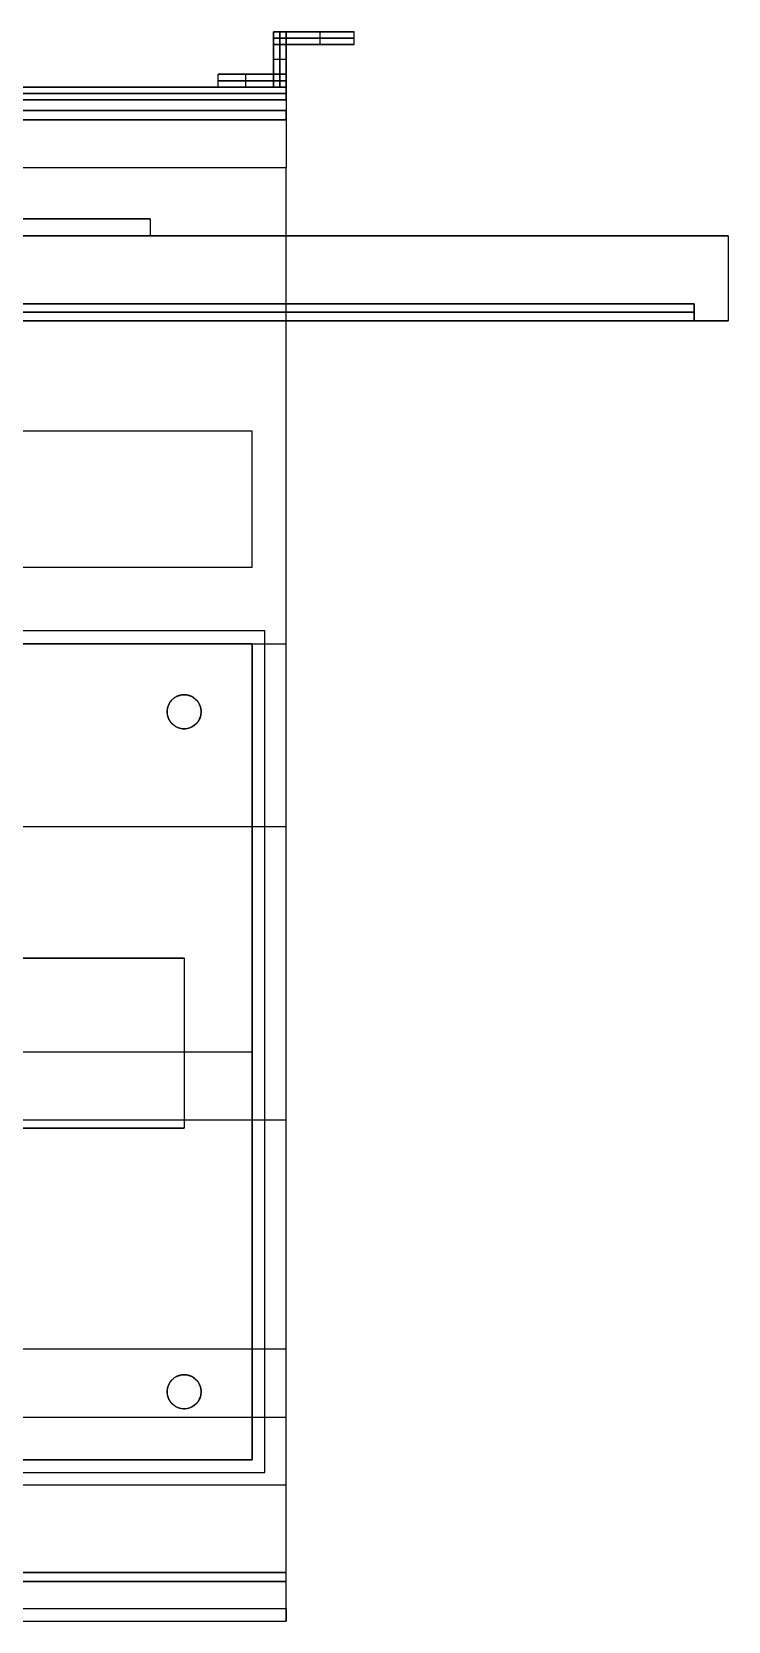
# Model space of a CAD drawing. Header units: inches. Extents: x -13 to 13, y -9.4 to 14.
# Drawn here: x 2.76 to 13, y -9.38 to 14 of the extents above; entities that cross this region are included whole.
import ezdxf

# ---------------------------------------------------------------- set-up
doc = ezdxf.new("R2010")
doc.units = ezdxf.units.IN
doc.header["$MEASUREMENT"] = 0
for name, color, linetype, true_color in [('bushings', 7, 'Continuous', 0x000000), ('display 26 x 19 x 2.5', 7, 'Continuous', 0x000000), ('display 26 x 19 x 2.5$screen', 7, 'Continuous', 0x000000), ('frame$solid', 7, 'Continuous', 0x000000), ('kinect', 7, 'Continuous', 0x000000), ('mounts$display', 7, 'Continuous', 0x000000), ('nubs', 7, 'Continuous', 0x000000), ('projector', 7, 'Continuous', 0x000000), ('tray$tray 12 x 12$solid', 7, 'Continuous', 0x000000)]:
    doc.layers.add(name, color=color, linetype=linetype, true_color=true_color)

msp = doc.modelspace()

# ---------------------------------------------------------------- linework, layer by layer
at = {"layer": 'bushings'}
for p, q in [((6.5, 13.906, 79), (6.312, 13.906, 79)), ((6.312, 13.906, 81), (6.5, 13.906, 81)), ((6.5, 13.906, 21), (6.312, 13.906, 21)), ((6.312, 13.906, 23), (6.5, 13.906, 23)), ((6.312, 13.906, 27), (6.5, 13.906, 27)), ((6.5, 13.906, 25), (6.312, 13.906, 25)), ((6.406, 14, 79), (6.406, 13.812, 79)), ((6.406, 13.812, 81), (6.406, 14, 81)), ((6.406, 14, 21), (6.406, 13.812, 21)), ((6.406, 13.812, 23), (6.406, 14, 23)), ((6.406, 14, 25), (6.406, 13.812, 25)), ((6.406, 13.812, 27), (6.406, 14, 27)), ((6.406, 13.187, 79), (6.406, 13.375, 79)), ((6.406, 13.375, 81), (6.406, 13.187, 81)), ((6.406, 13.187, 21), (6.406, 13.375, 21)), ((6.406, 13.375, 23), (6.406, 13.187, 23)), ((6.406, 13.187, 25), (6.406, 13.375, 25)), ((6.406, 13.375, 27), (6.406, 13.187, 27)), ((6.312, 13.281, 79), (6.5, 13.281, 79)), ((6.5, 13.281, 81), (6.312, 13.281, 81)), ((6.312, 13.281, 21), (6.5, 13.281, 21)), ((6.5, 13.281, 23), (6.312, 13.281, 23)), ((6.312, 13.281, 25), (6.5, 13.281, 25)), ((6.5, 13.281, 27), (6.312, 13.281, 27))]:
    msp.add_line(p, q, dxfattribs=at)
for points in [[(6.312, 14, 79), (6.406, 14, 79), (6.5, 14, 79)], [(6.5, 14, 81), (6.406, 14, 81), (6.312, 14, 81)], [(6.312, 14, 81), (6.312, 14, 80), (6.312, 14, 79)], [(6.312, 13.812, 79), (6.312, 13.906, 79), (6.312, 14, 79)], [(6.312, 14, 81), (6.312, 13.906, 81), (6.312, 13.812, 81)], [(6.312, 14, 80), (6.906, 14, 80), (7.5, 14, 80)], [(6.312, 13.375, 80), (6.312, 13.688, 80), (6.312, 14, 80)], [(6.312, 14, 21), (6.406, 14, 21), (6.5, 14, 21)], [(6.5, 14, 23), (6.406, 14, 23), (6.312, 14, 23)], [(6.312, 14, 23), (6.312, 14, 22), (6.312, 14, 21)], [(6.312, 13.812, 21), (6.312, 13.906, 21), (6.312, 14, 21)], [(6.312, 14, 23), (6.312, 13.906, 23), (6.312, 13.812, 23)], [(6.312, 14, 22), (6.906, 14, 22), (7.5, 14, 22)], [(6.312, 13.375, 22), (6.312, 13.688, 22), (6.312, 14, 22)], [(6.312, 14, 27), (6.312, 14, 26), (6.312, 14, 25)], [(6.312, 13.812, 25), (6.312, 13.906, 25), (6.312, 14, 25)], [(6.312, 14, 27), (6.312, 13.906, 27), (6.312, 13.812, 27)], [(6.312, 14, 26), (6.906, 14, 26), (7.5, 14, 26)], [(6.312, 13.375, 26), (6.312, 13.688, 26), (6.312, 14, 26)], [(6.312, 13.812, 81), (6.406, 13.812, 81), (6.5, 13.812, 81)], [(6.312, 13.812, 23), (6.406, 13.812, 23), (6.5, 13.812, 23)], [(6.312, 13.812, 27), (6.406, 13.812, 27), (6.5, 13.812, 27)], [(6.312, 13.812, 81), (6.312, 13.594, 81), (6.312, 13.375, 81)], [(6.312, 13.375, 79), (6.312, 13.594, 79), (6.312, 13.812, 79)], [(6.312, 13.812, 23), (6.312, 13.594, 23), (6.312, 13.375, 23)], [(6.312, 13.375, 21), (6.312, 13.594, 21), (6.312, 13.812, 21)], [(6.312, 13.812, 27), (6.312, 13.594, 27), (6.312, 13.375, 27)], [(6.312, 13.375, 25), (6.312, 13.594, 25), (6.312, 13.812, 25)], [(6.312, 14, 25), (6.406, 14, 25), (6.5, 14, 25)], [(6.5, 14, 27), (6.406, 14, 27), (6.312, 14, 27)], [(6.5, 13.812, 79), (6.406, 13.812, 79), (6.312, 13.812, 79)], [(6.5, 13.812, 21), (6.406, 13.812, 21), (6.312, 13.812, 21)], [(6.5, 13.812, 25), (6.406, 13.812, 25), (6.312, 13.812, 25)], [(6.406, 13.375, 79), (6.406, 13.594, 79), (6.406, 13.812, 79)], [(6.406, 13.812, 81), (6.406, 13.594, 81), (6.406, 13.375, 81)], [(6.406, 13.375, 21), (6.406, 13.594, 21), (6.406, 13.812, 21)], [(6.406, 13.812, 23), (6.406, 13.594, 23), (6.406, 13.375, 23)], [(6.406, 13.375, 25), (6.406, 13.594, 25), (6.406, 13.812, 25)], [(6.406, 13.812, 27), (6.406, 13.594, 27), (6.406, 13.375, 27)], [(6.5, 14, 79), (7, 14, 79), (7.5, 14, 79)], [(7.5, 14, 81), (7, 14, 81), (6.5, 14, 81)], [(6.5, 14, 79), (6.5, 13.906, 79), (6.5, 13.812, 79)], [(6.5, 13.812, 81), (6.5, 13.906, 81), (6.5, 14, 81)], [(6.5, 14, 21), (7, 14, 21), (7.5, 14, 21)], [(7.5, 14, 23), (7, 14, 23), (6.5, 14, 23)], [(6.5, 14, 21), (6.5, 13.906, 21), (6.5, 13.812, 21)], [(6.5, 13.812, 23), (6.5, 13.906, 23), (6.5, 14, 23)], [(6.5, 14, 25), (7, 14, 25), (7.5, 14, 25)], [(7.5, 14, 27), (7, 14, 27), (6.5, 14, 27)], [(6.5, 14, 25), (6.5, 13.906, 25), (6.5, 13.812, 25)], [(6.5, 13.812, 27), (6.5, 13.906, 27), (6.5, 14, 27)], [(6.5, 13.906, 79), (7, 13.906, 79), (7.5, 13.906, 79)], [(7.5, 13.906, 81), (7, 13.906, 81), (6.5, 13.906, 81)], [(6.5, 13.906, 21), (7, 13.906, 21), (7.5, 13.906, 21)], [(7.5, 13.906, 23), (7, 13.906, 23), (6.5, 13.906, 23)], [(6.5, 13.906, 25), (7, 13.906, 25), (7.5, 13.906, 25)], [(7.5, 13.906, 27), (7, 13.906, 27), (6.5, 13.906, 27)], [(6.5, 13.812, 79), (7, 13.812, 79), (7.5, 13.812, 79)], [(7.5, 13.812, 81), (7, 13.812, 81), (6.5, 13.812, 81)], [(6.5, 13.812, 81), (6.5, 13.812, 80), (6.5, 13.812, 79)], [(6.5, 13.812, 80), (7, 13.812, 80), (7.5, 13.812, 80)], [(6.5, 13.812, 21), (7, 13.812, 21), (7.5, 13.812, 21)], [(7.5, 13.812, 23), (7, 13.812, 23), (6.5, 13.812, 23)], [(6.5, 13.812, 23), (6.5, 13.812, 22), (6.5, 13.812, 21)], [(6.5, 13.812, 22), (7, 13.812, 22), (7.5, 13.812, 22)], [(6.5, 13.812, 25), (7, 13.812, 25), (7.5, 13.812, 25)], [(7.5, 13.812, 27), (7, 13.812, 27), (6.5, 13.812, 27)], [(6.5, 13.812, 27), (6.5, 13.812, 26), (6.5, 13.812, 25)], [(6.5, 13.812, 26), (7, 13.812, 26), (7.5, 13.812, 26)], [(6.5, 13.375, 79), (6.5, 13.594, 79), (6.5, 13.812, 79)], [(6.5, 13.812, 81), (6.5, 13.594, 81), (6.5, 13.375, 81)], [(6.5, 13.187, 80), (6.5, 13.5, 80), (6.5, 13.812, 80)], [(6.5, 13.375, 21), (6.5, 13.594, 21), (6.5, 13.812, 21)], [(6.5, 13.812, 23), (6.5, 13.594, 23), (6.5, 13.375, 23)], [(6.5, 13.187, 22), (6.5, 13.5, 22), (6.5, 13.812, 22)], [(6.5, 13.375, 25), (6.5, 13.594, 25), (6.5, 13.812, 25)], [(6.5, 13.812, 27), (6.5, 13.594, 27), (6.5, 13.375, 27)], [(6.5, 13.187, 26), (6.5, 13.5, 26), (6.5, 13.812, 26)], [(6.906, 14, 79), (6.906, 14, 80), (6.906, 14, 81)], [(6.906, 14, 21), (6.906, 14, 22), (6.906, 14, 23)], [(6.906, 14, 25), (6.906, 14, 26), (6.906, 14, 27)], [(7, 13.812, 79), (7, 13.906, 79), (7, 14, 79)], [(7, 13.812, 81), (7, 13.906, 81), (7, 14, 81)], [(7, 13.812, 21), (7, 13.906, 21), (7, 14, 21)], [(7, 13.812, 23), (7, 13.906, 23), (7, 14, 23)], [(7, 13.812, 25), (7, 13.906, 25), (7, 14, 25)], [(7, 13.812, 27), (7, 13.906, 27), (7, 14, 27)], [(7, 13.812, 79), (7, 13.812, 80), (7, 13.812, 81)], [(7, 13.812, 21), (7, 13.812, 22), (7, 13.812, 23)], [(7, 13.812, 25), (7, 13.812, 26), (7, 13.812, 27)], [(7.5, 14, 79), (7.5, 14, 80), (7.5, 14, 81)], [(7.5, 13.812, 79), (7.5, 13.906, 79), (7.5, 14, 79)], [(7.5, 13.812, 81), (7.5, 13.906, 81), (7.5, 14, 81)], [(7.5, 13.812, 80), (7.5, 13.906, 80), (7.5, 14, 80)], [(7.5, 14, 21), (7.5, 14, 22), (7.5, 14, 23)], [(7.5, 13.812, 21), (7.5, 13.906, 21), (7.5, 14, 21)], [(7.5, 13.812, 23), (7.5, 13.906, 23), (7.5, 14, 23)], [(7.5, 13.812, 22), (7.5, 13.906, 22), (7.5, 14, 22)], [(7.5, 14, 25), (7.5, 14, 26), (7.5, 14, 27)], [(7.5, 13.812, 25), (7.5, 13.906, 25), (7.5, 14, 25)], [(7.5, 13.812, 27), (7.5, 13.906, 27), (7.5, 14, 27)], [(7.5, 13.812, 26), (7.5, 13.906, 26), (7.5, 14, 26)], [(7.5, 13.906, 79), (7.5, 13.906, 80), (7.5, 13.906, 81)], [(7.5, 13.906, 21), (7.5, 13.906, 22), (7.5, 13.906, 23)], [(7.5, 13.906, 25), (7.5, 13.906, 26), (7.5, 13.906, 27)], [(7.5, 13.812, 79), (7.5, 13.812, 80), (7.5, 13.812, 81)], [(7.5, 13.812, 21), (7.5, 13.812, 22), (7.5, 13.812, 23)], [(7.5, 13.812, 25), (7.5, 13.812, 26), (7.5, 13.812, 27)], [(6.312, 13.594, 79), (6.312, 13.594, 80), (6.312, 13.594, 81)], [(6.312, 13.594, 21), (6.312, 13.594, 22), (6.312, 13.594, 23)], [(6.312, 13.594, 25), (6.312, 13.594, 26), (6.312, 13.594, 27)], [(6.5, 13.594, 79), (6.406, 13.594, 79), (6.312, 13.594, 79)], [(6.5, 13.594, 81), (6.406, 13.594, 81), (6.312, 13.594, 81)], [(6.5, 13.594, 21), (6.406, 13.594, 21), (6.312, 13.594, 21)], [(6.5, 13.594, 23), (6.406, 13.594, 23), (6.312, 13.594, 23)], [(6.5, 13.594, 25), (6.406, 13.594, 25), (6.312, 13.594, 25)], [(6.5, 13.594, 27), (6.406, 13.594, 27), (6.312, 13.594, 27)], [(5.5, 13.375, 79), (5.906, 13.375, 79), (6.312, 13.375, 79)], [(5.5, 13.375, 81), (5.5, 13.375, 80), (5.5, 13.375, 79)], [(6.312, 13.375, 81), (5.906, 13.375, 81), (5.5, 13.375, 81)], [(5.5, 13.187, 81), (5.5, 13.281, 81), (5.5, 13.375, 81)], [(5.5, 13.187, 79), (5.5, 13.281, 79), (5.5, 13.375, 79)], [(5.5, 13.375, 80), (5.906, 13.375, 80), (6.312, 13.375, 80)], [(5.5, 13.187, 80), (5.5, 13.281, 80), (5.5, 13.375, 80)], [(5.5, 13.375, 21), (5.906, 13.375, 21), (6.312, 13.375, 21)], [(5.5, 13.375, 23), (5.5, 13.375, 22), (5.5, 13.375, 21)], [(6.312, 13.375, 23), (5.906, 13.375, 23), (5.5, 13.375, 23)], [(5.5, 13.187, 23), (5.5, 13.281, 23), (5.5, 13.375, 23)], [(5.5, 13.187, 21), (5.5, 13.281, 21), (5.5, 13.375, 21)], [(5.5, 13.375, 22), (5.906, 13.375, 22), (6.312, 13.375, 22)], [(5.5, 13.187, 22), (5.5, 13.281, 22), (5.5, 13.375, 22)], [(5.5, 13.375, 25), (5.906, 13.375, 25), (6.312, 13.375, 25)], [(5.5, 13.375, 27), (5.5, 13.375, 26), (5.5, 13.375, 25)], [(6.312, 13.375, 27), (5.906, 13.375, 27), (5.5, 13.375, 27)], [(5.5, 13.187, 27), (5.5, 13.281, 27), (5.5, 13.375, 27)], [(5.5, 13.187, 25), (5.5, 13.281, 25), (5.5, 13.375, 25)], [(5.5, 13.375, 26), (5.906, 13.375, 26), (6.312, 13.375, 26)], [(5.5, 13.187, 26), (5.5, 13.281, 26), (5.5, 13.375, 26)], [(5.906, 13.187, 81), (5.906, 13.281, 81), (5.906, 13.375, 81)], [(5.906, 13.187, 79), (5.906, 13.281, 79), (5.906, 13.375, 79)], [(5.906, 13.187, 23), (5.906, 13.281, 23), (5.906, 13.375, 23)], [(5.906, 13.187, 21), (5.906, 13.281, 21), (5.906, 13.375, 21)], [(5.906, 13.187, 27), (5.906, 13.281, 27), (5.906, 13.375, 27)], [(5.906, 13.187, 25), (5.906, 13.281, 25), (5.906, 13.375, 25)], [(6, 13.375, 79), (6, 13.375, 80), (6, 13.375, 81)], [(6, 13.375, 21), (6, 13.375, 22), (6, 13.375, 23)], [(6, 13.375, 25), (6, 13.375, 26), (6, 13.375, 27)], [(6.312, 13.375, 79), (6.312, 13.375, 80), (6.312, 13.375, 81)], [(6.312, 13.375, 79), (6.406, 13.375, 79), (6.5, 13.375, 79)], [(6.5, 13.375, 81), (6.406, 13.375, 81), (6.312, 13.375, 81)], [(6.312, 13.375, 81), (6.312, 13.281, 81), (6.312, 13.187, 81)], [(6.312, 13.187, 79), (6.312, 13.281, 79), (6.312, 13.375, 79)], [(6.312, 13.375, 21), (6.312, 13.375, 22), (6.312, 13.375, 23)], [(6.312, 13.375, 21), (6.406, 13.375, 21), (6.5, 13.375, 21)], [(6.5, 13.375, 23), (6.406, 13.375, 23), (6.312, 13.375, 23)], [(6.312, 13.375, 23), (6.312, 13.281, 23), (6.312, 13.187, 23)], [(6.312, 13.187, 21), (6.312, 13.281, 21), (6.312, 13.375, 21)], [(6.312, 13.375, 25), (6.312, 13.375, 26), (6.312, 13.375, 27)], [(6.312, 13.375, 25), (6.406, 13.375, 25), (6.5, 13.375, 25)], [(6.5, 13.375, 27), (6.406, 13.375, 27), (6.312, 13.375, 27)], [(6.312, 13.375, 27), (6.312, 13.281, 27), (6.312, 13.187, 27)], [(6.312, 13.187, 25), (6.312, 13.281, 25), (6.312, 13.375, 25)], [(6.5, 13.5, 79), (6.5, 13.5, 80), (6.5, 13.5, 81)], [(6.5, 13.5, 21), (6.5, 13.5, 22), (6.5, 13.5, 23)], [(6.5, 13.5, 25), (6.5, 13.5, 26), (6.5, 13.5, 27)], [(6.5, 13.187, 79), (6.5, 13.281, 79), (6.5, 13.375, 79)], [(6.5, 13.375, 81), (6.5, 13.281, 81), (6.5, 13.187, 81)], [(6.5, 13.187, 21), (6.5, 13.281, 21), (6.5, 13.375, 21)], [(6.5, 13.375, 23), (6.5, 13.281, 23), (6.5, 13.187, 23)], [(6.5, 13.187, 25), (6.5, 13.281, 25), (6.5, 13.375, 25)], [(6.5, 13.375, 27), (6.5, 13.281, 27), (6.5, 13.187, 27)], [(6.312, 13.281, 81), (5.906, 13.281, 81), (5.5, 13.281, 81)], [(5.5, 13.281, 81), (5.5, 13.281, 80), (5.5, 13.281, 79)], [(5.5, 13.281, 79), (5.906, 13.281, 79), (6.312, 13.281, 79)], [(6.312, 13.281, 23), (5.906, 13.281, 23), (5.5, 13.281, 23)], [(5.5, 13.281, 23), (5.5, 13.281, 22), (5.5, 13.281, 21)], [(5.5, 13.281, 21), (5.906, 13.281, 21), (6.312, 13.281, 21)], [(6.312, 13.281, 27), (5.906, 13.281, 27), (5.5, 13.281, 27)], [(5.5, 13.281, 27), (5.5, 13.281, 26), (5.5, 13.281, 25)], [(5.5, 13.281, 25), (5.906, 13.281, 25), (6.312, 13.281, 25)], [(5.5, 13.187, 81), (5.5, 13.187, 80), (5.5, 13.187, 79)], [(6.312, 13.187, 81), (5.906, 13.187, 81), (5.5, 13.187, 81)], [(5.5, 13.187, 79), (5.906, 13.187, 79), (6.312, 13.187, 79)], [(5.5, 13.187, 80), (6, 13.187, 80), (6.5, 13.187, 80)], [(5.5, 13.187, 23), (5.5, 13.187, 22), (5.5, 13.187, 21)], [(6.312, 13.187, 23), (5.906, 13.187, 23), (5.5, 13.187, 23)], [(5.5, 13.187, 21), (5.906, 13.187, 21), (6.312, 13.187, 21)], [(5.5, 13.187, 22), (6, 13.187, 22), (6.5, 13.187, 22)], [(5.5, 13.187, 27), (5.5, 13.187, 26), (5.5, 13.187, 25)], [(6.312, 13.187, 27), (5.906, 13.187, 27), (5.5, 13.187, 27)], [(5.5, 13.187, 25), (5.906, 13.187, 25), (6.312, 13.187, 25)], [(5.5, 13.187, 26), (6, 13.187, 26), (6.5, 13.187, 26)], [(6, 13.187, 79), (6, 13.187, 80), (6, 13.187, 81)], [(6, 13.187, 21), (6, 13.187, 22), (6, 13.187, 23)], [(6, 13.187, 25), (6, 13.187, 26), (6, 13.187, 27)], [(6.5, 13.187, 81), (6.406, 13.187, 81), (6.312, 13.187, 81)], [(6.312, 13.187, 79), (6.406, 13.187, 79), (6.5, 13.187, 79)], [(6.5, 13.187, 23), (6.406, 13.187, 23), (6.312, 13.187, 23)], [(6.312, 13.187, 21), (6.406, 13.187, 21), (6.5, 13.187, 21)], [(6.5, 13.187, 27), (6.406, 13.187, 27), (6.312, 13.187, 27)], [(6.312, 13.187, 25), (6.406, 13.187, 25), (6.5, 13.187, 25)], [(6.5, 13.187, 79), (6.5, 13.187, 80), (6.5, 13.187, 81)], [(6.5, 13.187, 21), (6.5, 13.187, 22), (6.5, 13.187, 23)], [(6.5, 13.187, 25), (6.5, 13.187, 26), (6.5, 13.187, 27)]]:
    msp.add_open_spline(points, degree=2, dxfattribs=at)
at = {"layer": 'display 26 x 19 x 2.5'}
for p, q in [((-13, 11, 32.5), (13, 11, 32.5)), ((-12.5, 10, 23.5), (12.5, 10, 23.5)), ((12.5, 10, 41.5), (-12.5, 10, 41.5)), ((-12.5, 10, 32.5), (12.5, 10, 32.5)), ((12.5, 9.875, 23.5), (-12.5, 9.875, 23.5)), ((-12.5, 9.875, 41.5), (12.5, 9.875, 41.5)), ((12.5, 10, 23.5), (12.5, 9.75, 23.5)), ((12.5, 10, 23.5), (12.5, 10, 41.5)), ((12.5, 10, 41.5), (12.5, 9.75, 41.5)), ((12.5, 9.75, 32.5), (12.5, 10, 32.5)), ((12.5, 9.875, 41.5), (12.5, 9.875, 23.5)), ((12.5, 9.75, 32.5), (13, 9.75, 32.5))]:
    msp.add_line(p, q, dxfattribs=at)
for points in [[(13, 11, 23), (0, 11, 23), (-13, 11, 23)], [(-13, 11, 42), (0, 11, 42), (13, 11, 42)], [(13, 11, 42), (13, 11, 32.5), (13, 11, 23)], [(13, 11, 23), (13, 10.375, 23), (13, 9.75, 23)], [(13, 11, 42), (13, 10.375, 42), (13, 9.75, 42)], [(13, 11, 32.5), (13, 10.375, 32.5), (13, 9.75, 32.5)], [(-13, 9.75, 23), (0, 9.75, 23), (13, 9.75, 23)], [(13, 9.75, 42), (0, 9.75, 42), (-13, 9.75, 42)], [(12.5, 9.75, 23.5), (0, 9.75, 23.5), (-12.5, 9.75, 23.5)], [(-12.5, 9.75, 41.5), (0, 9.75, 41.5), (12.5, 9.75, 41.5)], [(12.5, 9.75, 41.5), (12.5, 9.75, 32.5), (12.5, 9.75, 23.5)], [(13, 9.75, 23), (13, 9.75, 32.5), (13, 9.75, 42)]]:
    msp.add_open_spline(points, degree=2, dxfattribs=at)
at = {"layer": 'display 26 x 19 x 2.5$screen'}
for points in [[(-12.5, 10, 23.5), (0, 10, 23.5), (12.5, 10, 23.5)], [(12.5, 10, 41.5), (0, 10, 41.5), (-12.5, 10, 41.5)], [(-12.5, 9.875, 23.5), (0, 9.875, 23.5), (12.5, 9.875, 23.5)], [(12.5, 9.875, 41.5), (0, 9.875, 41.5), (-12.5, 9.875, 41.5)], [(12.5, 10, 23.5), (12.5, 9.938, 23.5), (12.5, 9.875, 23.5)], [(12.5, 10, 23.5), (12.5, 10, 32.5), (12.5, 10, 41.5)], [(12.5, 10, 41.5), (12.5, 9.938, 41.5), (12.5, 9.875, 41.5)], [(12.5, 9.875, 23.5), (12.5, 9.875, 32.5), (12.5, 9.875, 41.5)]]:
    msp.add_open_spline(points, degree=2, dxfattribs=at)
at = {"layer": 'frame$solid'}
for points, degree in [([(-6.5, 13.187, 21), (-2.167, 13.187, 21), (2.167, 13.187, 21), (6.5, 13.187, 21)], 3), ([(6.5, 13.187, 24), (0, 13.187, 24), (-6.5, 13.187, 24)], 2), ([(-6.5, 13.187, 22.5), (0, 13.187, 22.5), (6.5, 13.187, 22.5)], 2), ([(-6.5, 13.187, 24), (0, 13.187, 24), (6.5, 13.187, 24)], 2), ([(6.5, 13.094, 24), (0, 13.094, 24), (-6.5, 13.094, 24)], 2), ([(-6.5, 13.094, 24), (0, 13.094, 24), (6.5, 13.094, 24)], 2), ([(0.243, 13.187, 81), (2.329, 13.187, 81), (4.414, 13.187, 81), (6.5, 13.187, 81)], 3), ([(0.243, 13.187, 52.5), (3.371, 13.187, 52.5), (6.5, 13.187, 52.5)], 2), ([(6.5, 13.187, 21), (6.5, 13.187, 22.5), (6.5, 13.187, 24)], 2), ([(6.5, 13, 24), (6.5, 13.094, 24), (6.5, 13.187, 24)], 2), ([(6.5, 13.187, 21), (6.5, 13.094, 21), (6.5, 13, 21)], 2), ([(6.5, 13, 22.5), (6.5, 13.094, 22.5), (6.5, 13.187, 22.5)], 2), ([(6.5, 13.187, 24), (6.5, 13.187, 52.5), (6.5, 13.187, 81)], 2), ([(6.5, 13, 24), (6.5, 13.094, 24), (6.5, 13.187, 24)], 2), ([(6.5, 13.187, 81), (6.5, 13.094, 81), (6.5, 13, 81)], 2), ([(6.5, 13, 52.5), (6.5, 13.094, 52.5), (6.5, 13.187, 52.5)], 2), ([(6.5, 13.094, 21), (6.5, 13.094, 22.5), (6.5, 13.094, 24)], 2), ([(6.5, 13.094, 24), (6.5, 13.094, 52.5), (6.5, 13.094, 81)], 2), ([(-6.5, 13, 21), (-2.167, 13, 21), (2.167, 13, 21), (6.5, 13, 21)], 3), ([(6.5, 13, 24), (0, 13, 24), (-6.5, 13, 24)], 2), ([(-6.5, 13, 22.5), (0, 13, 22.5), (6.5, 13, 22.5)], 2), ([(-6.5, 13, 24), (0, 13, 24), (6.5, 13, 24)], 2), ([(0.243, 13, 81), (2.329, 13, 81), (4.414, 13, 81), (6.5, 13, 81)], 3), ([(0.243, 13, 52.5), (3.371, 13, 52.5), (6.5, 13, 52.5)], 2), ([(6.5, 13, 21), (6.5, 13, 22.5), (6.5, 13, 24)], 2), ([(6.5, 13, 24), (6.5, 13, 52.5), (6.5, 13, 81)], 2), ([(6.5, 12.84, 20.16), (2.167, 12.84, 20.16), (-2.167, 12.84, 20.16), (-6.5, 12.84, 20.16)], 3), ([(6.5, 12.707, 20.293), (2.167, 12.707, 20.293), (-2.167, 12.707, 20.293), (-6.5, 12.707, 20.293)], 3), ([(0.243, 12.84, 81.84), (2.329, 12.84, 81.84), (4.414, 12.84, 81.84), (6.5, 12.84, 81.84)], 3), ([(0.243, 12.707, 81.707), (2.329, 12.707, 81.707), (4.414, 12.707, 81.707), (6.5, 12.707, 81.707)], 3), ([(6.5, 12.707, 20.293), (6.5, 12.773, 20.227), (6.5, 12.84, 20.16)], 2), ([(6.5, 12.707, 81.707), (6.5, 12.773, 81.773), (6.5, 12.84, 81.84)], 2), ([(6.5, 12, 20), (2.167, 12, 20), (-2.167, 12, 20), (-6.5, 12, 20)], 3), ([(6.5, 12, 19.812), (2.167, 12, 19.812), (-2.167, 12, 19.812), (-6.5, 12, 19.812)], 3), ([(6.5, 12, 82), (4.414, 12, 82), (2.329, 12, 82), (0.243, 12, 82)], 3), ([(6.5, 12, 82.188), (4.414, 12, 82.188), (2.329, 12, 82.187), (0.243, 12, 82.187)], 3), ([(6.5, -7.375, 20), (6.5, 2.312, 20), (6.5, 12, 20)], 2), ([(6.5, -7.375, 19.812), (6.5, 2.312, 19.812), (6.5, 12, 19.812)], 2), ([(6.5, 12, 20), (6.5, 12, 19.906), (6.5, 12, 19.812)], 2), ([(6.5, -7.375, 19.906), (6.5, 2.312, 19.906), (6.5, 12, 19.906)], 2), ([(6.5, -2, 82), (6.5, 5, 82), (6.5, 12, 82)], 2), ([(6.5, -2, 82.188), (6.5, 5, 82.188), (6.5, 12, 82.188)], 2), ([(6.5, 12, 82), (6.5, 12, 82.094), (6.5, 12, 82.188)], 2), ([(6.5, -2, 82.094), (6.5, 5, 82.094), (6.5, 12, 82.094)], 2), ([(0.243, 5, 82), (3.371, 5, 82), (6.5, 5, 82)], 2), ([(0.243, 5, 82.188), (3.371, 5, 82.188), (6.5, 5, 82.188)], 2), ([(6.5, 5, 82), (6.5, 5, 82.094), (6.5, 5, 82.188)], 2), ([(-6.5, 2.312, 20), (0, 2.312, 20), (6.5, 2.312, 20)], 2), ([(-6.5, 2.312, 19.812), (0, 2.312, 19.812), (6.5, 2.312, 19.812)], 2), ([(6.5, 2.312, 20), (6.5, 2.312, 19.906), (6.5, 2.312, 19.812)], 2), ([(-6.5, -2, 82), (0, -2, 82), (6.5, -2, 82)], 2), ([(-6.5, -2, 82.188), (0, -2, 82.188), (6.5, -2, 82.188)], 2), ([(-6.5, -2, 82.094), (0, -2, 82.094), (6.5, -2, 82.094)], 2), ([(6.5, -2, 82), (6.5, -2, 82.094), (6.5, -2, 82.188)], 2), ([(6.5, -5.375, 16), (0, -5.375, 16), (-6.5, -5.375, 16)], 2), ([(6.5, -5.375, 16.188), (0, -5.375, 16.188), (-6.5, -5.375, 16.188)], 2), ([(6.5, -5.375, 16.094), (0, -5.375, 16.094), (-6.5, -5.375, 16.094)], 2), ([(6.5, -7.375, 16), (6.5, -6.375, 16), (6.5, -5.375, 16)], 2), ([(6.5, -7.375, 16.188), (6.5, -6.375, 16.188), (6.5, -5.375, 16.188)], 2), ([(6.5, -5.375, 16), (6.5, -5.375, 16.094), (6.5, -5.375, 16.188)], 2), ([(6.5, -7.375, 16.094), (6.5, -6.375, 16.094), (6.5, -5.375, 16.094)], 2), ([(-6.5, -6.375, 16), (0, -6.375, 16), (6.5, -6.375, 16)], 2), ([(-6.5, -6.375, 16.188), (0, -6.375, 16.188), (6.5, -6.375, 16.188)], 2), ([(6.5, -6.375, 16), (6.5, -6.375, 16.094), (6.5, -6.375, 16.188)], 2), ([(6.5, -7.375, 16), (2.167, -7.375, 16), (-2.167, -7.375, 16), (-6.5, -7.375, 16)], 3), ([(6.5, -7.375, 20), (2.167, -7.375, 20), (-2.167, -7.375, 20), (-6.5, -7.375, 20)], 3), ([(6.5, -7.375, 16.188), (2.167, -7.375, 16.188), (-2.167, -7.375, 16.187), (-6.5, -7.375, 16.188)], 3), ([(6.5, -7.375, 19.812), (2.167, -7.375, 19.812), (-2.167, -7.375, 19.812), (-6.5, -7.375, 19.812)], 3), ([(6.5, -7.375, 19.812), (6.5, -7.375, 19.906), (6.5, -7.375, 20)], 2), ([(6.5, -7.375, 16), (6.5, -7.375, 16.094), (6.5, -7.375, 16.188)], 2), ([(-6.5, -8.657, 16.718), (-2.167, -8.657, 16.718), (2.167, -8.657, 16.718), (6.5, -8.657, 16.718)], 3), ([(6.5, -8.657, 19.282), (2.167, -8.657, 19.282), (-2.167, -8.657, 19.282), (-6.5, -8.657, 19.282)], 3), ([(-6.5, -8.789, 16.586), (-2.167, -8.789, 16.586), (2.167, -8.789, 16.586), (6.5, -8.789, 16.586)], 3), ([(6.5, -8.789, 19.414), (2.167, -8.789, 19.414), (-2.167, -8.789, 19.414), (-6.5, -8.789, 19.414)], 3), ([(6.5, -8.789, 19.414), (6.5, -8.723, 19.348), (6.5, -8.657, 19.282)], 2), ([(6.5, -8.789, 16.586), (6.5, -8.723, 16.652), (6.5, -8.657, 16.718)], 2), ([(-6.5, -9.188, 18), (-2.167, -9.188, 18), (2.167, -9.188, 18), (6.5, -9.188, 18)], 3), ([(6.5, -9.188, 18), (6.5, -9.281, 18), (6.5, -9.375, 18)], 2), ([(-6.5, -9.375, 18), (-2.167, -9.375, 18), (2.167, -9.375, 18), (6.5, -9.375, 18)], 3)]:
    msp.add_open_spline(points, degree=degree, dxfattribs=at)
for points in [[(6.5, 13.187, 21), (6.5, 13.187, 19.812), (6.5, 12, 19.812)], [(6.5, 13.187, 81), (6.5, 13.187, 82.187), (6.5, 12, 82.188)], [(6.5, 13.094, 21), (6.5, 13.094, 19.906), (6.5, 12, 19.906)], [(6.5, 13.094, 81), (6.5, 13.094, 82.094), (6.5, 12, 82.094)], [(6.5, 13, 21), (6.5, 13, 20), (6.5, 12, 20)], [(6.5, 13, 81), (6.5, 13, 82), (6.5, 12, 82)], [(6.5, -9.375, 18), (6.5, -9.375, 16), (6.5, -7.375, 16)], [(6.5, -9.375, 18), (6.5, -9.375, 20), (6.5, -7.375, 20)], [(6.5, -9.188, 18), (6.5, -9.188, 19.812), (6.5, -7.375, 19.812)], [(6.5, -9.188, 18), (6.5, -9.188, 16.188), (6.5, -7.375, 16.188)], [(6.5, -9.281, 18), (6.5, -9.281, 19.906), (6.5, -7.375, 19.906)], [(6.5, -9.281, 18), (6.5, -9.281, 16.094), (6.5, -7.375, 16.094)]]:
    msp.add_rational_spline(points, [1, 0.707106781187, 1], degree=2, dxfattribs=at)
at = {"layer": 'kinect'}
for points in [[(-5, 0.375, 53.75), (0, 0.375, 53.75), (5, 0.375, 53.75)], [(5, 0.375, 56.25), (0, 0.375, 56.25), (-5, 0.375, 56.25)], [(5, 0.375, 53.75), (5, -0.875, 53.75), (5, -2.125, 53.75)], [(5, 0.375, 53.75), (5, 0.375, 55), (5, 0.375, 56.25)], [(5, 0.375, 56.25), (5, -0.875, 56.25), (5, -2.125, 56.25)], [(-5, -2.125, 53.75), (0, -2.125, 53.75), (5, -2.125, 53.75)], [(5, -2.125, 56.25), (0, -2.125, 56.25), (-5, -2.125, 56.25)], [(5, -2.125, 53.75), (5, -2.125, 55), (5, -2.125, 56.25)]]:
    msp.add_open_spline(points, degree=2, dxfattribs=at)
at = {"layer": 'mounts$display'}
for points in [[(-4.5, 11.25, 30), (0, 11.25, 30), (4.5, 11.25, 30)], [(4.5, 11.25, 35), (0, 11.25, 35), (-4.5, 11.25, 35)], [(4.5, 11.25, 30), (4.5, 11.125, 30), (4.5, 11, 30)], [(4.5, 11.25, 30), (4.5, 11.25, 32.5), (4.5, 11.25, 35)], [(4.5, 11.25, 35), (4.5, 11.125, 35), (4.5, 11, 35)], [(-4.5, 11, 30), (0, 11, 30), (4.5, 11, 30)], [(4.5, 11, 35), (0, 11, 35), (-4.5, 11, 35)], [(4.5, 11, 30), (4.5, 11, 32.5), (4.5, 11, 35)]]:
    msp.add_open_spline(points, degree=2, dxfattribs=at)
at = {"layer": 'nubs'}
for points in [[(5.25, 4, 20.188), (5.25, 3.75, 20.188), (5, 3.75, 20.188), (4.75, 3.75, 20.188), (4.75, 4, 20.188), (4.75, 4.25, 20.188), (5, 4.25, 20.188), (5.25, 4.25, 20.188), (5.25, 4, 20.188)], [(5.25, 4, 20), (5.25, 3.75, 20), (5, 3.75, 20), (4.75, 3.75, 20), (4.75, 4, 20), (4.75, 4.25, 20), (5, 4.25, 20), (5.25, 4.25, 20), (5.25, 4, 20)], [(5.25, -6, 20.188), (5.25, -6.25, 20.188), (5, -6.25, 20.188), (4.75, -6.25, 20.188), (4.75, -6, 20.188), (4.75, -5.75, 20.188), (5, -5.75, 20.188), (5.25, -5.75, 20.188), (5.25, -6, 20.188)], [(5.25, -6, 20), (5.25, -6.25, 20), (5, -6.25, 20), (4.75, -6.25, 20), (4.75, -6, 20), (4.75, -5.75, 20), (5, -5.75, 20), (5.25, -5.75, 20), (5.25, -6, 20)]]:
    msp.add_rational_spline(points, [1, 0.707106781187, 1, 0.707106781187, 1, 0.707106781187, 1, 0.707106781187, 1], degree=2, knots=[0, 0, 0, 0.392699, 0.392699, 0.785398, 0.785398, 1.178097, 1.178097, 1.570796, 1.570796, 1.570796], dxfattribs=at)
for points in [[(5.25, 4, 20.188), (5.25, 4, 20.094), (5.25, 4, 20)], [(5.25, -6, 20.188), (5.25, -6, 20.094), (5.25, -6, 20)]]:
    msp.add_open_spline(points, degree=2, dxfattribs=at)
at = {"layer": 'projector'}
for points in [[(6, 8.125, 62), (0, 8.125, 62), (-6, 8.125, 62)], [(6, 8.125, 70), (0, 8.125, 70), (-6, 8.125, 70)], [(6, 6.125, 62), (6, 7.125, 62), (6, 8.125, 62)], [(6, 8.125, 62), (6, 8.125, 66), (6, 8.125, 70)], [(6, 6.125, 70), (6, 7.125, 70), (6, 8.125, 70)], [(-6, 6.125, 62), (0, 6.125, 62), (6, 6.125, 62)], [(-6, 6.125, 70), (0, 6.125, 70), (6, 6.125, 70)], [(6, 6.125, 62), (6, 6.125, 66), (6, 6.125, 70)]]:
    msp.add_open_spline(points, degree=2, dxfattribs=at)
at = {"layer": 'tray$tray 12 x 12$solid'}
for p, q in [((5, 4.25, 20), (5, 4.25, 20.188)), ((4.75, 4, 20), (4.75, 4, 20.188)), ((5.25, 4, 20), (5.25, 4, 20.188)), ((5, 3.75, 20), (5, 3.75, 20.188)), ((-6, -1, 20), (6, -1, 20)), ((-6, -1, 20.188), (6, -1, 20.188)), ((5, -5.75, 20), (5, -5.75, 20.188)), ((4.75, -6, 20), (4.75, -6, 20.188)), ((5.25, -6, 20), (5.25, -6, 20.188)), ((5, -6.25, 20), (5, -6.25, 20.188))]:
    msp.add_line(p, q, dxfattribs=at)
for centre in [(5, 4, 20), (5, 4, 20.094), (5, -6, 20), (5, -6, 20.094)]:
    msp.add_circle(centre, 0.25, dxfattribs=at)
for points in [[(6.188, 5.188, 20), (0, 5.188, 20), (-6.188, 5.188, 20)], [(6.188, 5.188, 20.5), (0, 5.188, 20.5), (-6.188, 5.188, 20.5)], [(6.188, -7.188, 20), (6.188, -1, 20), (6.188, 5.188, 20)], [(6.188, 5.188, 20), (6.188, 5.188, 20.25), (6.188, 5.188, 20.5)], [(6.188, -7.188, 20.5), (6.188, -1, 20.5), (6.188, 5.188, 20.5)], [(-6, 5, 20), (0, 5, 20), (6, 5, 20)], [(-6, 5, 20.5), (0, 5, 20.5), (6, 5, 20.5)], [(6, 5, 20), (0, 5, 20), (-6, 5, 20)], [(6, 5, 20.188), (0, 5, 20.188), (-6, 5, 20.188)], [(6, 5, 20.094), (0, 5, 20.094), (-6, 5, 20.094)], [(6, 5, 20), (6, 5, 20.25), (6, 5, 20.5)], [(6, 5, 20), (6, -1, 20), (6, -7, 20)], [(6, 5, 20.5), (6, -1, 20.5), (6, -7, 20.5)], [(6, -7, 20), (6, -1, 20), (6, 5, 20)], [(6, 5, 20), (6, 5, 20.094), (6, 5, 20.188)], [(6, -7, 20.188), (6, -1, 20.188), (6, 5, 20.188)], [(6, -7, 20.094), (6, -1, 20.094), (6, 5, 20.094)], [(6, -1, 20), (6, -1, 20.094), (6, -1, 20.188)], [(6, -7, 20), (0, -7, 20), (-6, -7, 20)], [(6, -7, 20.5), (0, -7, 20.5), (-6, -7, 20.5)], [(-6, -7, 20), (0, -7, 20), (6, -7, 20)], [(-6, -7, 20.188), (0, -7, 20.188), (6, -7, 20.188)], [(-6, -7, 20.094), (0, -7, 20.094), (6, -7, 20.094)], [(6, -7, 20), (6, -7, 20.25), (6, -7, 20.5)], [(6, -7, 20), (6, -7, 20.094), (6, -7, 20.188)], [(-6.188, -7.188, 20), (0, -7.188, 20), (6.188, -7.188, 20)], [(-6.188, -7.188, 20.5), (0, -7.188, 20.5), (6.188, -7.188, 20.5)], [(6.188, -7.188, 20), (6.188, -7.188, 20.25), (6.188, -7.188, 20.5)]]:
    msp.add_open_spline(points, degree=2, dxfattribs=at)
for points in [[(5.25, 4, 20.188), (5.25, 3.75, 20.188), (5, 3.75, 20.188), (4.75, 3.75, 20.188), (4.75, 4, 20.188), (4.75, 4.25, 20.188), (5, 4.25, 20.188), (5.25, 4.25, 20.188), (5.25, 4, 20.188)], [(5.25, -6, 20.188), (5.25, -6.25, 20.188), (5, -6.25, 20.188), (4.75, -6.25, 20.188), (4.75, -6, 20.188), (4.75, -5.75, 20.188), (5, -5.75, 20.188), (5.25, -5.75, 20.188), (5.25, -6, 20.188)]]:
    msp.add_rational_spline(points, [1, 0.707106781187, 1, 0.707106781187, 1, 0.707106781187, 1, 0.707106781187, 1], degree=2, knots=[-1.570796, -1.570796, -1.570796, -1.178097, -1.178097, -0.785398, -0.785398, -0.392699, -0.392699, 0, 0, 0], dxfattribs=at)

doc.saveas('drawing.dxf')
